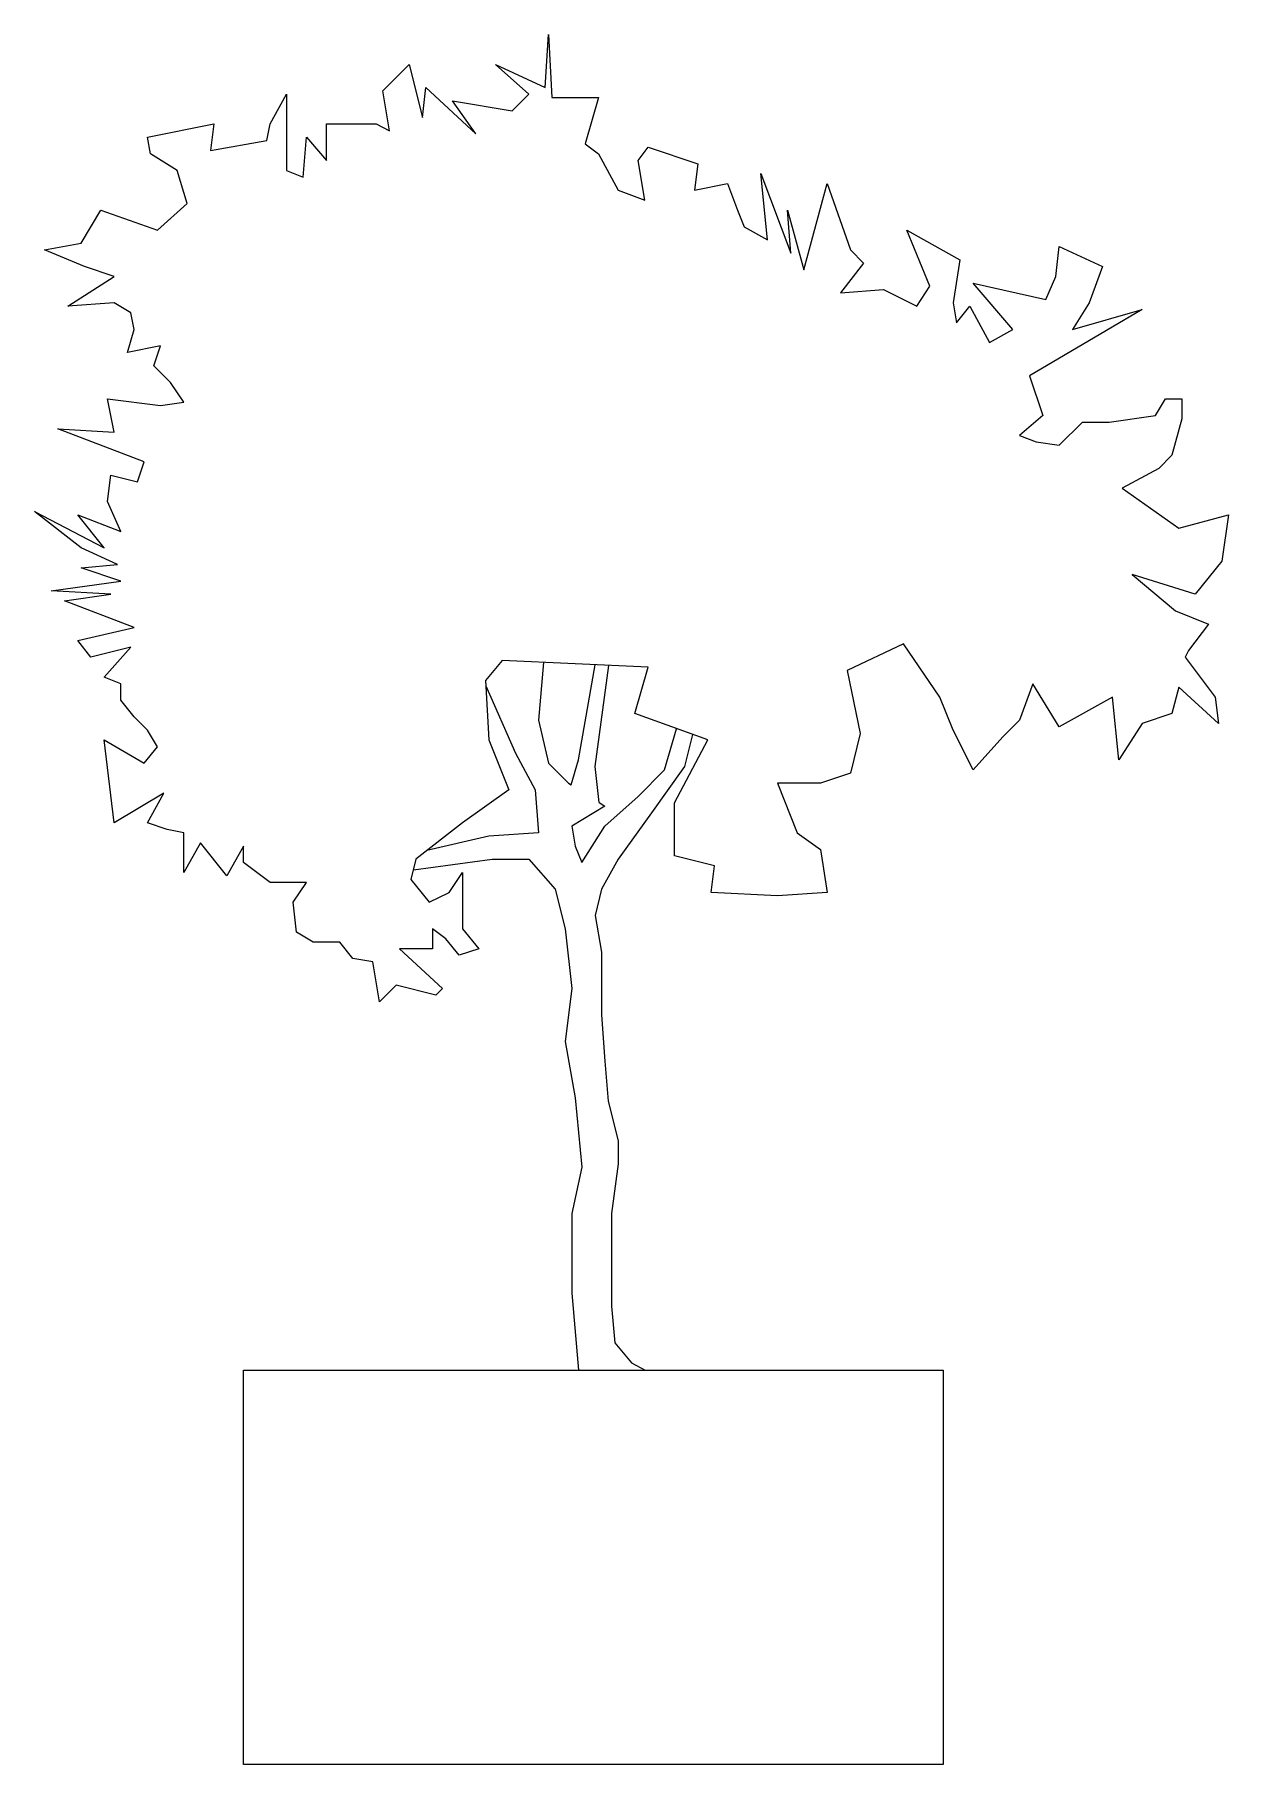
# Model space of a CAD drawing. Extents: x 452 to 599, y -158 to 55.
import ezdxf

# ---------------------------------------------------------------- set-up
doc = ezdxf.new("R2010")
doc.units = 0
doc.layers.get('0').update_dxf_attribs({"linetype": 'CONTINUOUS'})

msp = doc.modelspace()

# ---------------------------------------------------------------- linework, layer by layer
at = {"color": 0}
for p, q in [((515.06, 48.13), (515.47, 54.64)), ((515.47, 54.64), (515.88, 46.91)), ((495.12, 47.72), (498.37, 50.98)), ((498.37, 50.98), (500, 44.47)), ((508.96, 50.98), (515.06, 48.13)), ((513.03, 47.32), (508.96, 50.98)), ((481.28, 43.66), (483.31, 47.32)), ((483.31, 47.32), (483.31, 37.96)), ((495.93, 42.84), (495.12, 47.72)), ((500, 44.47), (500.41, 48.13)), ((500.41, 48.13), (506.52, 42.44)), ((510.99, 45.28), (513.03, 47.32)), ((515.88, 46.91), (521.58, 46.91)), ((521.58, 46.91), (519.95, 41.22)), ((506.52, 42.44), (503.67, 46.5)), ((503.67, 46.5), (510.99, 45.28)), ((466.22, 42.03), (474.36, 43.66)), ((474.36, 43.66), (473.95, 40.4)), ((480.87, 41.62), (481.28, 43.66)), ((488.2, 43.66), (494.3, 43.66)), ((488.2, 39.18), (488.2, 43.66)), ((494.3, 43.66), (495.93, 42.84)), ((466.62, 40), (466.22, 42.03)), ((473.95, 40.4), (480.87, 41.62)), ((485.35, 37.15), (485.75, 42.03)), ((485.75, 42.03), (488.2, 39.18)), ((519.95, 41.22), (521.58, 40)), ((526.46, 39.18), (527.68, 40.81)), ((527.68, 40.81), (533.79, 38.78)), ((469.88, 37.96), (466.62, 40)), ((521.58, 40), (524.02, 35.52)), ((527.28, 34.3), (526.46, 39.18)), ((533.79, 38.78), (533.38, 35.52)), ((471.1, 33.9), (469.88, 37.96)), ((483.31, 37.96), (485.35, 37.15)), ((533.38, 35.52), (537.45, 36.34)), ((537.45, 36.34), (538.68, 33.08)), ((541.52, 37.56), (545.19, 27.79)), ((542.34, 29.42), (541.52, 37.56)), ((546.82, 25.76), (549.67, 36.34)), ((549.67, 36.34), (552.52, 28.2)), ((524.02, 35.52), (527.28, 34.3)), ((458.07, 29.01), (460.52, 33.08)), ((460.52, 33.08), (467.44, 30.64)), ((467.44, 30.64), (471.1, 33.9)), ((538.68, 33.08), (539.49, 31.05)), ((544.78, 33.08), (546.82, 25.76)), ((545.19, 27.79), (544.78, 33.08)), ((539.49, 31.05), (542.34, 29.42)), ((559.44, 30.64), (565.95, 26.98)), ((562.29, 23.73), (559.44, 30.64)), ((453.6, 28.2), (458.07, 29.01)), ((458.48, 26.17), (453.6, 28.2)), ((552.52, 28.2), (554.14, 26.57)), ((577.75, 24.95), (578.16, 28.61)), ((578.16, 28.61), (583.45, 26.17)), ((462.14, 24.95), (458.48, 26.17)), ((554.14, 26.57), (551.29, 22.91)), ((565.95, 26.98), (565.14, 21.69)), ((583.45, 26.17), (581.83, 21.69)), ((456.45, 21.29), (462.14, 24.95)), ((560.66, 21.29), (562.29, 23.73)), ((572.46, 18.44), (567.58, 24.13)), ((567.58, 24.13), (576.53, 22.1)), ((576.53, 22.1), (577.75, 24.95)), ((462.14, 21.69), (456.45, 21.29)), ((464.18, 20.47), (462.14, 21.69)), ((551.29, 22.91), (556.59, 23.32)), ((556.59, 23.32), (560.66, 21.29)), ((565.14, 21.69), (565.54, 19.25)), ((565.54, 19.25), (567.17, 21.29)), ((567.17, 21.29), (569.61, 16.81)), ((581.83, 21.69), (579.79, 18.44)), ((464.59, 18.44), (464.18, 20.47)), ((588.34, 20.88), (574.5, 12.75)), ((579.79, 18.44), (588.34, 20.88)), ((463.77, 15.59), (464.59, 18.44)), ((569.61, 16.81), (572.46, 18.44)), ((467.84, 16.41), (463.77, 15.59)), ((467.03, 13.97), (467.84, 16.41)), ((469.06, 11.93), (467.03, 13.97)), ((470.69, 9.49), (469.06, 11.93)), ((574.5, 12.75), (576.13, 7.86)), ((462.14, 5.83), (461.33, 9.9)), ((461.33, 9.9), (467.84, 9.08)), ((467.84, 9.08), (470.69, 9.49)), ((589.97, 7.86), (591.19, 9.9)), ((591.19, 9.9), (593.22, 9.9)), ((593.22, 9.9), (593.22, 7.46)), ((576.13, 7.86), (573.28, 5.42)), ((578.16, 4.2), (581.01, 7.05)), ((581.01, 7.05), (584.27, 7.05)), ((584.27, 7.05), (589.97, 7.86)), ((593.22, 7.46), (592, 2.98)), ((465.81, 2.17), (455.22, 6.24)), ((455.22, 6.24), (462.14, 5.83)), ((573.28, 5.42), (575.31, 4.61)), ((575.31, 4.61), (578.16, 4.2)), ((464.99, -0.27), (465.81, 2.17)), ((592, 2.98), (590.37, 1.36)), ((461.33, -2.71), (461.74, 0.54)), ((461.74, 0.54), (464.99, -0.27)), ((590.37, 1.36), (585.9, -1.08)), ((585.9, -1.08), (592.82, -5.96)), ((452.37, -3.93), (460.92, -8.4)), ((458.07, -8.4), (452.37, -3.93)), ((462.96, -6.37), (461.33, -2.71)), ((460.92, -8.4), (457.67, -4.34)), ((457.67, -4.34), (462.96, -6.37)), ((592.82, -5.96), (598.92, -4.34)), ((598.92, -4.34), (598.11, -10.03)), ((462.55, -10.44), (458.07, -8.4)), ((458.07, -10.84), (462.55, -10.44)), ((598.11, -10.03), (594.85, -14.1)), ((454.41, -13.69), (462.96, -12.47)), ((462.96, -12.47), (458.07, -10.84)), ((587.12, -11.66), (592.41, -16.13)), ((594.85, -14.1), (587.12, -11.66)), ((461.74, -14.1), (454.41, -13.69)), ((456.04, -14.91), (461.74, -14.1)), ((464.59, -18.17), (456.04, -14.91)), ((592.41, -16.13), (596.48, -17.76)), ((457.67, -19.79), (464.59, -18.17)), ((596.48, -17.76), (594.04, -21.01)), ((459.29, -21.83), (457.67, -19.79)), ((464.18, -20.61), (459.29, -21.83)), ((460.92, -24.27), (464.18, -20.61)), ((559.03, -20.2), (552.11, -23.45)), ((563.51, -26.71), (559.03, -20.2)), ((594.04, -21.01), (593.63, -21.83)), ((509.77, -22.23), (507.74, -24.67)), ((527.68, -23.05), (509.77, -22.23)), ((526.06, -28.74), (527.68, -23.05)), ((593.63, -21.83), (597.29, -26.71)), ((462.96, -25.08), (460.92, -24.27)), ((462.96, -27.11), (462.96, -25.08)), ((507.74, -24.67), (508.14, -31.99)), ((552.11, -23.45), (553.74, -31.18)), ((574.91, -25.08), (573.28, -29.55)), ((578.16, -30.37), (574.91, -25.08)), ((592.82, -25.49), (592, -28.74)), ((597.7, -29.96), (592.82, -25.49)), ((464.59, -29.15), (462.96, -27.11)), ((565.14, -30.77), (563.51, -26.71)), ((584.68, -26.71), (578.16, -30.37)), ((585.49, -34.43), (584.68, -26.71)), ((597.29, -26.71), (597.7, -29.96)), ((466.22, -30.77), (464.59, -29.15)), ((535.01, -31.99), (526.06, -28.74)), ((573.28, -29.55), (571.24, -31.59)), ((592, -28.74), (588.34, -29.96)), ((467.44, -32.81), (466.22, -30.77)), ((553.74, -31.18), (552.52, -36.06)), ((567.58, -35.66), (565.14, -30.77)), ((571.24, -31.59), (567.58, -35.66)), ((588.34, -29.96), (585.49, -34.43)), ((460.92, -31.99), (465.81, -34.84)), ((462.14, -42.16), (460.92, -31.99)), ((465.81, -34.84), (467.44, -32.81)), ((508.14, -31.99), (510.59, -38.1)), ((530.94, -39.72), (535.01, -31.99)), ((552.52, -36.06), (548.85, -37.28)), ((510.59, -38.1), (504.89, -42.16)), ((548.85, -37.28), (543.56, -37.28)), ((543.56, -37.28), (546, -43.38)), ((468.25, -38.5), (462.14, -42.16)), ((466.22, -42.16), (468.25, -38.5)), ((530.94, -46.23), (530.94, -39.72)), ((468.66, -42.98), (466.22, -42.16)), ((504.89, -42.16), (499.19, -46.64)), ((470.69, -43.38), (468.66, -42.98)), ((470.69, -48.26), (470.69, -43.38)), ((472.73, -44.6), (470.69, -48.26)), ((475.98, -48.67), (472.73, -44.6)), ((546, -43.38), (548.85, -45.42)), ((478.02, -45.01), (475.98, -48.67)), ((478.02, -47.04), (478.02, -45.01)), ((499.19, -46.64), (498.57, -49.12)), ((535.83, -47.45), (530.94, -46.23)), ((548.85, -45.42), (549.67, -50.7)), ((481.28, -49.48), (478.02, -47.04)), ((503.26, -50.7), (504.89, -48.26)), ((504.89, -48.26), (504.89, -53.14)), ((535.42, -50.7), (535.83, -47.45)), ((485.75, -49.48), (481.28, -49.48)), ((484.13, -51.92), (485.75, -49.48)), ((498.57, -49.12), (500.82, -51.92)), ((500.82, -51.92), (503.26, -50.7)), ((543.56, -51.11), (535.42, -50.7)), ((549.67, -50.7), (543.56, -51.11)), ((484.53, -55.58), (484.13, -51.92)), ((502.85, -56.4), (501.22, -55.18)), ((501.22, -55.18), (501.22, -57.62)), ((504.89, -53.14), (504.89, -55.18)), ((504.89, -55.18), (506.92, -57.62)), ((486.57, -56.8), (484.53, -55.58)), ((489.83, -56.8), (486.57, -56.8)), ((491.45, -58.84), (489.83, -56.8)), ((504.48, -58.43), (502.85, -56.4)), ((493.9, -59.25), (491.45, -58.84)), ((494.71, -64.13), (493.9, -59.25)), ((497.15, -57.62), (502.45, -62.5)), ((501.22, -57.62), (497.15, -57.62)), ((506.92, -57.62), (504.48, -58.43)), ((496.75, -62.09), (494.71, -64.13)), ((501.63, -63.31), (496.75, -62.09)), ((502.45, -62.5), (501.63, -63.31))]:
    msp.add_line(p, q, dxfattribs=at)
for points in [[(514.84, -22.46), (514.25, -29.55), (515.47, -34.84), (517.91, -37.28), (518.26, -37.5)], [(518.26, -37.5), (519.14, -34.43), (521.2, -22.75)], [(521.66, -39.66), (521.17, -35.25), (522.87, -22.83)], [(507.77, -25.34), (511.4, -33.62), (513.84, -38.1), (514.25, -43.38), (508.14, -43.79), (500.54, -45.58)], [(521.66, -39.66), (522.39, -40.13), (518.32, -42.57), (518.73, -45.01), (519.54, -47.04), (522.39, -42.57), (526.46, -38.91), (529.72, -35.66), (531.17, -30.6)], [(533.15, -31.32), (532.16, -35.25), (528.09, -40.94), (524.02, -46.64), (521.98, -50.3), (521.17, -53.55), (521.98, -58.03), (521.98, -60.87), (521.98, -65.75), (522.39, -71.45), (522.8, -76.33), (524.02, -81.21), (524.02, -84.06), (523.21, -90.16), (523.21, -95.04), (523.21, -101.54), (523.61, -106.02), (525.65, -108.46), (527.33, -109.39)], [(498.87, -47.93), (508.55, -46.64), (513.03, -46.64), (516.29, -50.3), (517.51, -55.18), (518.32, -62.5), (517.51, -69.01), (518.73, -75.92), (519.54, -84.46), (518.32, -90.16), (518.32, -99.92), (519.15, -109.39)], [(478.02, -109.39), (563.91, -109.39), (563.91, -157.79), (478.02, -157.79), (478.02, -109.39)]]:
    msp.add_lwpolyline(points, dxfattribs=at)

doc.saveas('drawing.dxf')
